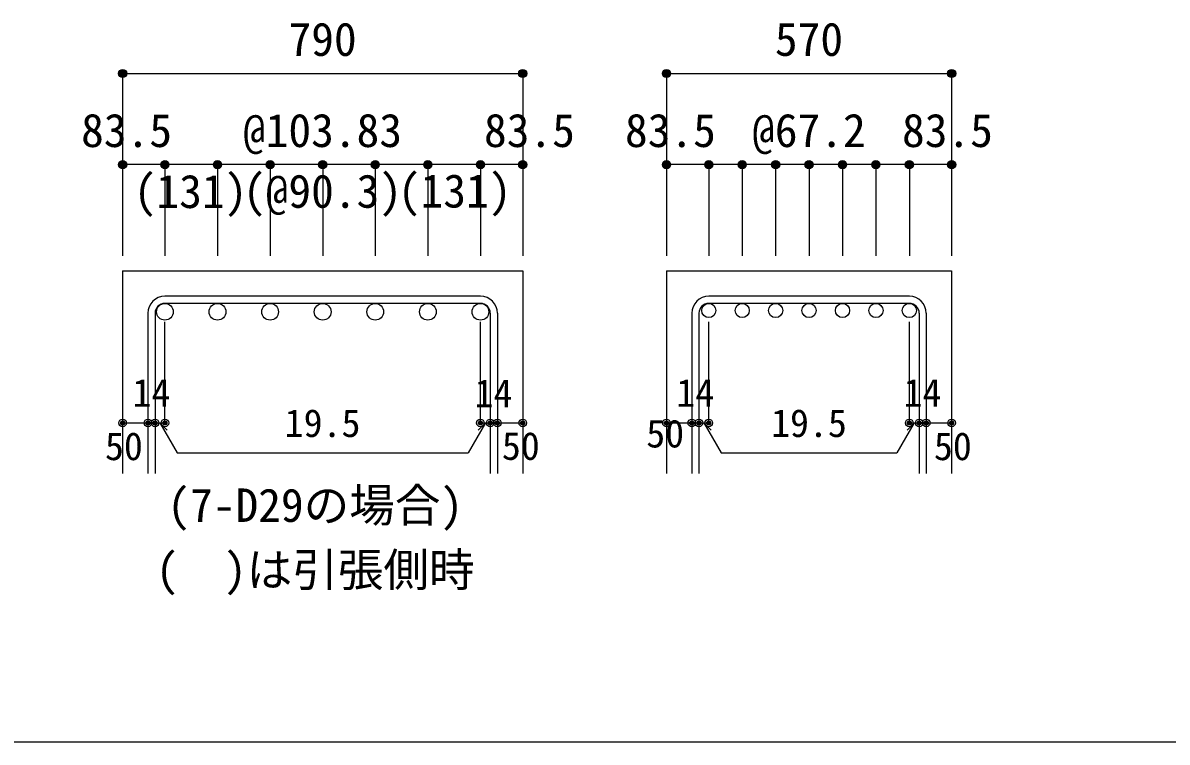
# Model space of a CAD drawing. Units: millimetres at full size, sheet at 1:30. Extents: x -5973 to 5954, y -4195 to 4201.
# Drawn here: x -1000 to 1259, y -4195 to -2775 of the extents above; entities that cross this region are included whole.
import ezdxf
from ezdxf.enums import TextEntityAlignment as Align

# ---------------------------------------------------------------- set-up
doc = ezdxf.new("R2010")
doc.units = ezdxf.units.MM
doc.header["$LTSCALE"] = 30
doc.header["$PDMODE"] = 32
doc.header["$PDSIZE"] = 15
for name, color, linetype in [('0-1_躯体線', 2, 'Continuous'), ('0-5_基礎梁筋', 7, 'Continuous'), ('0-6_スタラップ筋', 7, 'Continuous'), ('0-7_文字', 4, 'Continuous'), ('0-D_寸法', 4, 'Continuous'), ('F-0_枠', 6, 'Continuous')]:
    doc.layers.add(name, color=color, linetype=linetype)
doc.styles.add('ＭＳ ゴシック', font='')
doc.styles.get('ＭＳ ゴシック').set_extended_font_data('MS Gothic')

msp = doc.modelspace()

# ---------------------------------------------------------------- linework, layer by layer
at = {"layer": '0-1_躯体線'}
for p, q in [((-802.94, -3264.89), (-802.94, -3664.89)), ((-802.94, -3264.89), (-12.94, -3264.89)), ((-12.94, -3264.89), (-12.94, -3664.89)), ((270.94, -3264.89), (270.94, -3664.89)), ((270.94, -3264.89), (833.94, -3264.89)), ((833.94, -3264.89), (833.94, -3664.89))]:
    msp.add_line(p, q, dxfattribs=at)
at = {"layer": '0-5_基礎梁筋', "color": 3}
for centre, radius in [((-719.44, -3345.39), 16.5), ((-615.61, -3345.39), 16.5), ((-511.77, -3345.39), 16.5), ((-407.94, -3345.39), 16.5), ((-304.11, -3345.39), 16.5), ((-200.27, -3345.39), 16.5), ((-96.44, -3345.39), 16.5), ((354.44, -3342.89), 14), ((420.44, -3342.89), 14), ((486.44, -3342.89), 14), ((552.44, -3342.89), 14), ((618.44, -3342.89), 14), ((684.44, -3342.89), 14), ((750.44, -3342.89), 14)]:
    msp.add_circle(centre, radius, dxfattribs=at)
at = {"layer": '0-6_スタラップ筋'}
for p, q in [((-96.44, -3314.89), (-719.44, -3314.89)), ((750.44, -3314.89), (354.44, -3314.89)), ((-96.44, -3328.89), (-719.44, -3328.89)), ((750.44, -3328.89), (354.44, -3328.89)), ((-752.94, -3348.39), (-752.94, -3664.89)), ((-738.94, -3348.39), (-738.94, -3664.89)), ((-76.94, -3348.39), (-76.94, -3664.89)), ((-62.94, -3348.39), (-62.94, -3664.89)), ((320.94, -3348.39), (320.94, -3664.89)), ((334.94, -3348.39), (334.94, -3664.89)), ((769.94, -3348.39), (769.94, -3664.89)), ((783.94, -3348.39), (783.94, -3664.89))]:
    msp.add_line(p, q, dxfattribs=at)
for centre, radius, start, end in [((-719.44, -3348.39), 33.5, 90, 180), ((-96.44, -3348.39), 33.5, 0, 90), ((354.44, -3348.39), 33.5, 90, 180), ((750.44, -3348.39), 33.5, 0, 90), ((-719.44, -3348.39), 19.5, 90, 180), ((-96.44, -3348.39), 19.5, 0, 90), ((354.44, -3348.39), 19.5, 90, 180), ((750.44, -3348.39), 19.5, 0, 90)]:
    msp.add_arc(centre, radius, start, end, dxfattribs=at)
at = {"layer": '0-D_寸法'}
for p, q in [((-802.94, -2874.89), (-12.94, -2874.89)), ((-802.94, -2874.89), (-12.94, -2874.89)), ((-12.94, -2874.89), (-12.94, -3054.89)), ((-12.94, -2874.89), (-12.94, -3054.89)), ((270.94, -2874.89), (833.94, -2874.89)), ((833.94, -2874.89), (833.94, -3054.89)), ((833.94, -2874.89), (833.94, -3054.89)), ((-719.44, -3054.89), (-802.94, -3054.89)), ((-719.44, -3054.89), (-719.44, -3234.89)), ((-407.94, -3054.89), (-719.44, -3054.89)), ((-615.61, -3054.89), (-615.61, -3234.89)), ((-511.77, -3054.89), (-511.77, -3234.89)), ((-96.44, -3054.89), (-407.94, -3054.89)), ((-407.94, -3054.89), (-407.94, -3234.89)), ((-304.11, -3054.89), (-304.11, -3234.89)), ((-200.27, -3054.89), (-200.27, -3234.89)), ((-96.44, -3054.89), (-96.44, -3234.89)), ((-12.94, -3054.89), (-96.44, -3054.89)), ((-12.94, -3054.89), (-12.94, -3234.89)), ((-12.94, -3054.89), (-12.94, -3234.89)), ((354.44, -3054.89), (270.94, -3054.89)), ((354.44, -3054.89), (354.44, -3234.89)), ((552.44, -3054.89), (354.44, -3054.89)), ((420.44, -3054.89), (420.44, -3234.89)), ((486.44, -3054.89), (486.44, -3234.89)), ((552.44, -3054.89), (552.44, -3234.89)), ((750.44, -3054.89), (552.44, -3054.89)), ((618.44, -3054.89), (618.44, -3234.89)), ((684.44, -3054.89), (684.44, -3234.89)), ((750.44, -3054.89), (750.44, -3234.89)), ((833.94, -3054.89), (750.44, -3054.89)), ((833.94, -3054.89), (833.94, -3234.89)), ((833.94, -3054.89), (833.94, -3234.89)), ((-96.44, -3564.89), (-96.44, -3365.56)), ((750.44, -3564.89), (750.44, -3365.56)), ((-802.94, -3564.89), (-752.94, -3564.89)), ((-729.19, -3564.89), (-694.97, -3624.17)), ((-729.19, -3564.89), (-715.05, -3579.04)), ((-86.69, -3564.89), (-120.91, -3624.17)), ((-86.69, -3564.89), (-100.83, -3579.04)), ((-96.44, -3564.89), (-12.94, -3564.89)), ((-76.94, -3564.89), (-62.94, -3564.89)), ((270.94, -3564.89), (320.94, -3564.89)), ((344.69, -3564.89), (378.91, -3624.17)), ((344.69, -3564.89), (358.83, -3579.04)), ((760.19, -3564.89), (725.96, -3624.17)), ((760.19, -3564.89), (746.04, -3579.04)), ((750.44, -3564.89), (833.94, -3564.89)), ((769.94, -3564.89), (783.94, -3564.89)), ((-694.97, -3624.17), (-120.91, -3624.17)), ((378.91, -3624.17), (725.96, -3624.17))]:
    msp.add_line(p, q, dxfattribs=at)
for points in [[(-802.94, -2874.89), (-802.94, -3054.89), (-802.94, -3234.89)], [(270.94, -2874.89), (270.94, -3054.89), (270.94, -3234.89)], [(-752.94, -3564.89), (-719.44, -3564.89), (-719.44, -3365.56)], [(320.94, -3564.89), (354.44, -3564.89), (354.44, -3365.56)]]:
    msp.add_lwpolyline(points, dxfattribs=at)
for centre, radius in [((-802.94, -2874.89), 8), ((-802.94, -2874.89), 7.2), ((-802.94, -2874.89), 6.4), ((-802.94, -2874.89), 5.6), ((-12.94, -2874.89), 8), ((-12.94, -2874.89), 7.2), ((-12.94, -2874.89), 6.4), ((-12.94, -2874.89), 5.6), ((270.94, -2874.89), 8), ((270.94, -2874.89), 7.2), ((270.94, -2874.89), 6.4), ((270.94, -2874.89), 5.6), ((833.94, -2874.89), 8), ((833.94, -2874.89), 7.2), ((833.94, -2874.89), 6.4), ((833.94, -2874.89), 5.6), ((-802.94, -2874.89), 4.8), ((-802.94, -2874.89), 4), ((-802.94, -2874.89), 3.2), ((-802.94, -2874.89), 2.4), ((-802.94, -2874.89), 1.6), ((-802.94, -2874.89), 0.8), ((-12.94, -2874.89), 4.8), ((-12.94, -2874.89), 4), ((-12.94, -2874.89), 3.2), ((-12.94, -2874.89), 2.4), ((-12.94, -2874.89), 1.6), ((-12.94, -2874.89), 0.8), ((270.94, -2874.89), 4.8), ((270.94, -2874.89), 4), ((270.94, -2874.89), 3.2), ((270.94, -2874.89), 2.4), ((270.94, -2874.89), 1.6), ((270.94, -2874.89), 0.8), ((833.94, -2874.89), 4.8), ((833.94, -2874.89), 4), ((833.94, -2874.89), 3.2), ((833.94, -2874.89), 2.4), ((833.94, -2874.89), 1.6), ((833.94, -2874.89), 0.8), ((-802.94, -3054.89), 8), ((-802.94, -3054.89), 7.2), ((-802.94, -3054.89), 6.4), ((-802.94, -3054.89), 5.6), ((-802.94, -3054.89), 4.8), ((-719.44, -3054.89), 8), ((-719.44, -3054.89), 7.2), ((-719.44, -3054.89), 6.4), ((-719.44, -3054.89), 5.6), ((-719.44, -3054.89), 4.8), ((-615.61, -3054.89), 8), ((-615.61, -3054.89), 7.2), ((-615.61, -3054.89), 6.4), ((-615.61, -3054.89), 5.6), ((-615.61, -3054.89), 4.8), ((-511.77, -3054.89), 8), ((-511.77, -3054.89), 7.2), ((-511.77, -3054.89), 6.4), ((-511.77, -3054.89), 5.6), ((-511.77, -3054.89), 4.8), ((-407.94, -3054.89), 8), ((-407.94, -3054.89), 7.2), ((-407.94, -3054.89), 6.4), ((-407.94, -3054.89), 5.6), ((-407.94, -3054.89), 4.8), ((-304.11, -3054.89), 8), ((-304.11, -3054.89), 7.2), ((-304.11, -3054.89), 6.4), ((-304.11, -3054.89), 5.6), ((-304.11, -3054.89), 4.8), ((-200.27, -3054.89), 8), ((-200.27, -3054.89), 7.2), ((-200.27, -3054.89), 6.4), ((-200.27, -3054.89), 5.6), ((-200.27, -3054.89), 4.8), ((-96.44, -3054.89), 8), ((-96.44, -3054.89), 7.2), ((-96.44, -3054.89), 6.4), ((-96.44, -3054.89), 5.6), ((-96.44, -3054.89), 4.8), ((-12.94, -3054.89), 8), ((-12.94, -3054.89), 7.2), ((-12.94, -3054.89), 6.4), ((-12.94, -3054.89), 5.6), ((-12.94, -3054.89), 4.8), ((270.94, -3054.89), 8), ((270.94, -3054.89), 7.2), ((270.94, -3054.89), 6.4), ((270.94, -3054.89), 5.6), ((270.94, -3054.89), 4.8), ((354.44, -3054.89), 8), ((354.44, -3054.89), 7.2), ((354.44, -3054.89), 6.4), ((354.44, -3054.89), 5.6), ((354.44, -3054.89), 4.8), ((420.44, -3054.89), 8), ((420.44, -3054.89), 7.2), ((420.44, -3054.89), 6.4), ((420.44, -3054.89), 5.6), ((420.44, -3054.89), 4.8), ((486.44, -3054.89), 8), ((486.44, -3054.89), 7.2), ((486.44, -3054.89), 6.4), ((486.44, -3054.89), 5.6), ((486.44, -3054.89), 4.8), ((552.44, -3054.89), 8), ((552.44, -3054.89), 7.2), ((552.44, -3054.89), 6.4), ((552.44, -3054.89), 5.6), ((552.44, -3054.89), 4.8), ((618.44, -3054.89), 8), ((618.44, -3054.89), 7.2), ((618.44, -3054.89), 6.4), ((618.44, -3054.89), 5.6), ((618.44, -3054.89), 4.8), ((684.44, -3054.89), 8), ((684.44, -3054.89), 7.2), ((684.44, -3054.89), 6.4), ((684.44, -3054.89), 5.6), ((684.44, -3054.89), 4.8), ((750.44, -3054.89), 8), ((750.44, -3054.89), 7.2), ((750.44, -3054.89), 6.4), ((750.44, -3054.89), 5.6), ((750.44, -3054.89), 4.8), ((833.94, -3054.89), 8), ((833.94, -3054.89), 7.2), ((833.94, -3054.89), 6.4), ((833.94, -3054.89), 5.6), ((833.94, -3054.89), 4.8), ((-802.94, -3054.89), 4), ((-802.94, -3054.89), 3.2), ((-802.94, -3054.89), 2.4), ((-802.94, -3054.89), 1.6), ((-802.94, -3054.89), 0.8), ((-719.44, -3054.89), 4), ((-719.44, -3054.89), 3.2), ((-719.44, -3054.89), 2.4), ((-719.44, -3054.89), 1.6), ((-719.44, -3054.89), 0.8), ((-615.61, -3054.89), 4), ((-615.61, -3054.89), 3.2), ((-615.61, -3054.89), 2.4), ((-615.61, -3054.89), 1.6), ((-615.61, -3054.89), 0.8), ((-511.77, -3054.89), 4), ((-511.77, -3054.89), 3.2), ((-511.77, -3054.89), 2.4), ((-511.77, -3054.89), 1.6), ((-511.77, -3054.89), 0.8), ((-407.94, -3054.89), 4), ((-407.94, -3054.89), 3.2), ((-407.94, -3054.89), 2.4), ((-407.94, -3054.89), 1.6), ((-407.94, -3054.89), 0.8), ((-304.11, -3054.89), 4), ((-304.11, -3054.89), 3.2), ((-304.11, -3054.89), 2.4), ((-304.11, -3054.89), 1.6), ((-304.11, -3054.89), 0.8), ((-200.27, -3054.89), 4), ((-200.27, -3054.89), 3.2), ((-200.27, -3054.89), 2.4), ((-200.27, -3054.89), 1.6), ((-200.27, -3054.89), 0.8), ((-96.44, -3054.89), 4), ((-96.44, -3054.89), 3.2), ((-96.44, -3054.89), 2.4), ((-96.44, -3054.89), 1.6), ((-96.44, -3054.89), 0.8), ((-12.94, -3054.89), 4), ((-12.94, -3054.89), 3.2), ((-12.94, -3054.89), 2.4), ((-12.94, -3054.89), 1.6), ((-12.94, -3054.89), 0.8), ((270.94, -3054.89), 4), ((270.94, -3054.89), 3.2), ((270.94, -3054.89), 2.4), ((270.94, -3054.89), 1.6), ((270.94, -3054.89), 0.8), ((354.44, -3054.89), 4), ((354.44, -3054.89), 3.2), ((354.44, -3054.89), 2.4), ((354.44, -3054.89), 1.6), ((354.44, -3054.89), 0.8), ((420.44, -3054.89), 4), ((420.44, -3054.89), 3.2), ((420.44, -3054.89), 2.4), ((420.44, -3054.89), 1.6), ((420.44, -3054.89), 0.8), ((486.44, -3054.89), 4), ((486.44, -3054.89), 3.2), ((486.44, -3054.89), 2.4), ((486.44, -3054.89), 1.6), ((486.44, -3054.89), 0.8), ((552.44, -3054.89), 4), ((552.44, -3054.89), 3.2), ((552.44, -3054.89), 2.4), ((552.44, -3054.89), 1.6), ((552.44, -3054.89), 0.8), ((618.44, -3054.89), 4), ((618.44, -3054.89), 3.2), ((618.44, -3054.89), 2.4), ((618.44, -3054.89), 1.6), ((618.44, -3054.89), 0.8), ((684.44, -3054.89), 4), ((684.44, -3054.89), 3.2), ((684.44, -3054.89), 2.4), ((684.44, -3054.89), 1.6), ((684.44, -3054.89), 0.8), ((750.44, -3054.89), 4), ((750.44, -3054.89), 3.2), ((750.44, -3054.89), 2.4), ((750.44, -3054.89), 1.6), ((750.44, -3054.89), 0.8), ((833.94, -3054.89), 4), ((833.94, -3054.89), 3.2), ((833.94, -3054.89), 2.4), ((833.94, -3054.89), 1.6), ((833.94, -3054.89), 0.8), ((-802.94, -3564.89), 4), ((-802.94, -3564.89), 3.6), ((-802.94, -3564.89), 3.2), ((-802.94, -3564.89), 2.8), ((-802.94, -3564.89), 2.4), ((-802.94, -3564.89), 2), ((-802.94, -3564.89), 1.6), ((-802.94, -3564.89), 1.2), ((-802.94, -3564.89), 0.8), ((-802.94, -3564.89), 0.4), ((-752.94, -3564.89), 4), ((-752.94, -3564.89), 3.6), ((-752.94, -3564.89), 3.2), ((-752.94, -3564.89), 2.8), ((-752.94, -3564.89), 2.4), ((-752.94, -3564.89), 2), ((-752.94, -3564.89), 1.6), ((-752.94, -3564.89), 1.2), ((-752.94, -3564.89), 0.8), ((-752.94, -3564.89), 0.4), ((-738.94, -3564.89), 4), ((-738.94, -3564.89), 3.6), ((-738.94, -3564.89), 3.2), ((-738.94, -3564.89), 2.8), ((-738.94, -3564.89), 2.4), ((-738.94, -3564.89), 2), ((-738.94, -3564.89), 1.6), ((-738.94, -3564.89), 1.2), ((-738.94, -3564.89), 0.8), ((-738.94, -3564.89), 0.4), ((-719.44, -3564.89), 4), ((-719.44, -3564.89), 3.6), ((-719.44, -3564.89), 3.2), ((-719.44, -3564.89), 2.8), ((-719.44, -3564.89), 2.4), ((-719.44, -3564.89), 2), ((-719.44, -3564.89), 1.6), ((-719.44, -3564.89), 1.2), ((-719.44, -3564.89), 0.8), ((-719.44, -3564.89), 0.4), ((-96.44, -3564.89), 4), ((-96.44, -3564.89), 3.6), ((-96.44, -3564.89), 3.2), ((-96.44, -3564.89), 2.8), ((-96.44, -3564.89), 2.4), ((-96.44, -3564.89), 2), ((-96.44, -3564.89), 1.6), ((-96.44, -3564.89), 1.2), ((-96.44, -3564.89), 0.8), ((-96.44, -3564.89), 0.4), ((-76.94, -3564.89), 4), ((-76.94, -3564.89), 3.6), ((-76.94, -3564.89), 3.2), ((-76.94, -3564.89), 2.8), ((-76.94, -3564.89), 2.4), ((-76.94, -3564.89), 2), ((-76.94, -3564.89), 1.6), ((-76.94, -3564.89), 1.2), ((-76.94, -3564.89), 0.8), ((-76.94, -3564.89), 0.4), ((-62.94, -3564.89), 4), ((-62.94, -3564.89), 3.6), ((-62.94, -3564.89), 3.2), ((-62.94, -3564.89), 2.8), ((-62.94, -3564.89), 2.4), ((-62.94, -3564.89), 2), ((-62.94, -3564.89), 1.6), ((-62.94, -3564.89), 1.2), ((-62.94, -3564.89), 0.8), ((-62.94, -3564.89), 0.4), ((-12.94, -3564.89), 4), ((-12.94, -3564.89), 3.6), ((-12.94, -3564.89), 3.2), ((-12.94, -3564.89), 2.8), ((-12.94, -3564.89), 2.4), ((-12.94, -3564.89), 2), ((-12.94, -3564.89), 1.6), ((-12.94, -3564.89), 1.2), ((-12.94, -3564.89), 0.8), ((-12.94, -3564.89), 0.4), ((270.94, -3564.89), 4), ((270.94, -3564.89), 3.6), ((270.94, -3564.89), 3.2), ((270.94, -3564.89), 2.8), ((270.94, -3564.89), 2.4), ((270.94, -3564.89), 2), ((270.94, -3564.89), 1.6), ((270.94, -3564.89), 1.2), ((270.94, -3564.89), 0.8), ((270.94, -3564.89), 0.4), ((320.94, -3564.89), 4), ((320.94, -3564.89), 3.6), ((320.94, -3564.89), 3.2), ((320.94, -3564.89), 2.8), ((320.94, -3564.89), 2.4), ((320.94, -3564.89), 2), ((320.94, -3564.89), 1.6), ((320.94, -3564.89), 1.2), ((320.94, -3564.89), 0.8), ((320.94, -3564.89), 0.4), ((334.94, -3564.89), 4), ((334.94, -3564.89), 3.6), ((334.94, -3564.89), 3.2), ((334.94, -3564.89), 2.8), ((334.94, -3564.89), 2.4), ((334.94, -3564.89), 2), ((334.94, -3564.89), 1.6), ((334.94, -3564.89), 1.2), ((334.94, -3564.89), 0.8), ((334.94, -3564.89), 0.4), ((354.44, -3564.89), 4), ((354.44, -3564.89), 3.6), ((354.44, -3564.89), 3.2), ((354.44, -3564.89), 2.8), ((354.44, -3564.89), 2.4), ((354.44, -3564.89), 2), ((354.44, -3564.89), 1.6), ((354.44, -3564.89), 1.2), ((354.44, -3564.89), 0.8), ((354.44, -3564.89), 0.4), ((750.44, -3564.89), 4), ((750.44, -3564.89), 3.6), ((750.44, -3564.89), 3.2), ((750.44, -3564.89), 2.8), ((750.44, -3564.89), 2.4), ((750.44, -3564.89), 2), ((750.44, -3564.89), 1.6), ((750.44, -3564.89), 1.2), ((750.44, -3564.89), 0.8), ((750.44, -3564.89), 0.4), ((769.94, -3564.89), 4), ((769.94, -3564.89), 3.6), ((769.94, -3564.89), 3.2), ((769.94, -3564.89), 2.8), ((769.94, -3564.89), 2.4), ((769.94, -3564.89), 2), ((769.94, -3564.89), 1.6), ((769.94, -3564.89), 1.2), ((769.94, -3564.89), 0.8), ((769.94, -3564.89), 0.4), ((783.94, -3564.89), 4), ((783.94, -3564.89), 3.6), ((783.94, -3564.89), 3.2), ((783.94, -3564.89), 2.8), ((783.94, -3564.89), 2.4), ((783.94, -3564.89), 2), ((783.94, -3564.89), 1.6), ((783.94, -3564.89), 1.2), ((783.94, -3564.89), 0.8), ((783.94, -3564.89), 0.4), ((833.94, -3564.89), 4), ((833.94, -3564.89), 3.6), ((833.94, -3564.89), 3.2), ((833.94, -3564.89), 2.8), ((833.94, -3564.89), 2.4), ((833.94, -3564.89), 2), ((833.94, -3564.89), 1.6), ((833.94, -3564.89), 1.2), ((833.94, -3564.89), 0.8), ((833.94, -3564.89), 0.4)]:
    msp.add_circle(centre, radius, dxfattribs=at)
at = {"layer": '0-D_寸法', "color": 7}
for p in [(-802.94, -2874.89), (-12.94, -2874.89), (270.94, -2874.89), (833.94, -2874.89), (-802.94, -3054.89), (-719.44, -3054.89), (-615.61, -3054.89), (-511.77, -3054.89), (-407.94, -3054.89), (-304.11, -3054.89), (-200.27, -3054.89), (-96.44, -3054.89), (-12.94, -3054.89), (270.94, -3054.89), (354.44, -3054.89), (420.44, -3054.89), (486.44, -3054.89), (552.44, -3054.89), (618.44, -3054.89), (684.44, -3054.89), (750.44, -3054.89), (833.94, -3054.89), (-802.94, -3564.89), (-752.94, -3564.89), (-738.94, -3564.89), (-719.44, -3564.89), (-96.44, -3564.89), (-76.94, -3564.89), (-62.94, -3564.89), (-12.94, -3564.89), (270.94, -3564.89), (320.94, -3564.89), (334.94, -3564.89), (354.44, -3564.89), (750.44, -3564.89), (769.94, -3564.89), (783.94, -3564.89), (833.94, -3564.89)]:
    msp.add_point(p, dxfattribs=at)
at = {"layer": 'F-0_枠'}
msp.add_line((5954.1, -4195.24), (-5972.88, -4195.24), dxfattribs=at)

# ---------------------------------------------------------------- texts
at = {"layer": '0-7_文字', "color": 7, "style": 'ＭＳ ゴシック'}
for s, p in [('(7-D29の場合)', (-714.79, -3780.15)), ('(  )は引張側時', (-737.56, -3907.67))]:
    msp.add_text(s, height=65.98, dxfattribs=at).set_placement(p, align=Align.BOTTOM_LEFT)
at = {"layer": '0-D_寸法', "style": 'ＭＳ ゴシック'}
for s, height, p in [('790', 65.98, (-475.44, -2859.89)), ('570', 65.98, (484.94, -2859.89)), ('83.5', 65.98, (-884.94, -3039.89)), ('@103.83', 65.98, (-565.44, -3039.89)), ('83.5', 65.98, (-89.44, -3039.89)), ('83.5', 65.98, (188.94, -3039.89)), ('@67.2', 65.98, (439.94, -3039.89)), ('83.5', 65.98, (735.94, -3039.89)), ('(131)', 65.98, (-781.09, -3160.38)), ('(@90.3)', 65.98, (-565.44, -3159.89)), ('(131)', 65.98, (-259.55, -3159.46)), ('14', 54.99, (-783.47, -3549.44)), ('14', 54.99, (-108.03, -3550.36)), ('14', 54.99, (290.4, -3549.44)), ('14', 54.99, (738.98, -3549.44)), ('19.5', 54.99, (-482.94, -3609.17)), ('19.5', 54.99, (477.44, -3609.17)), ('50', 54.99, (230.94, -3629.89)), ('50', 54.99, (-837.85, -3654.88)), ('50', 54.99, (-54.09, -3654.39)), ('50', 54.99, (798.94, -3654.89))]:
    msp.add_text(s, height=height, dxfattribs=at).set_placement(p, align=Align.BOTTOM_LEFT)

doc.saveas('drawing.dxf')
